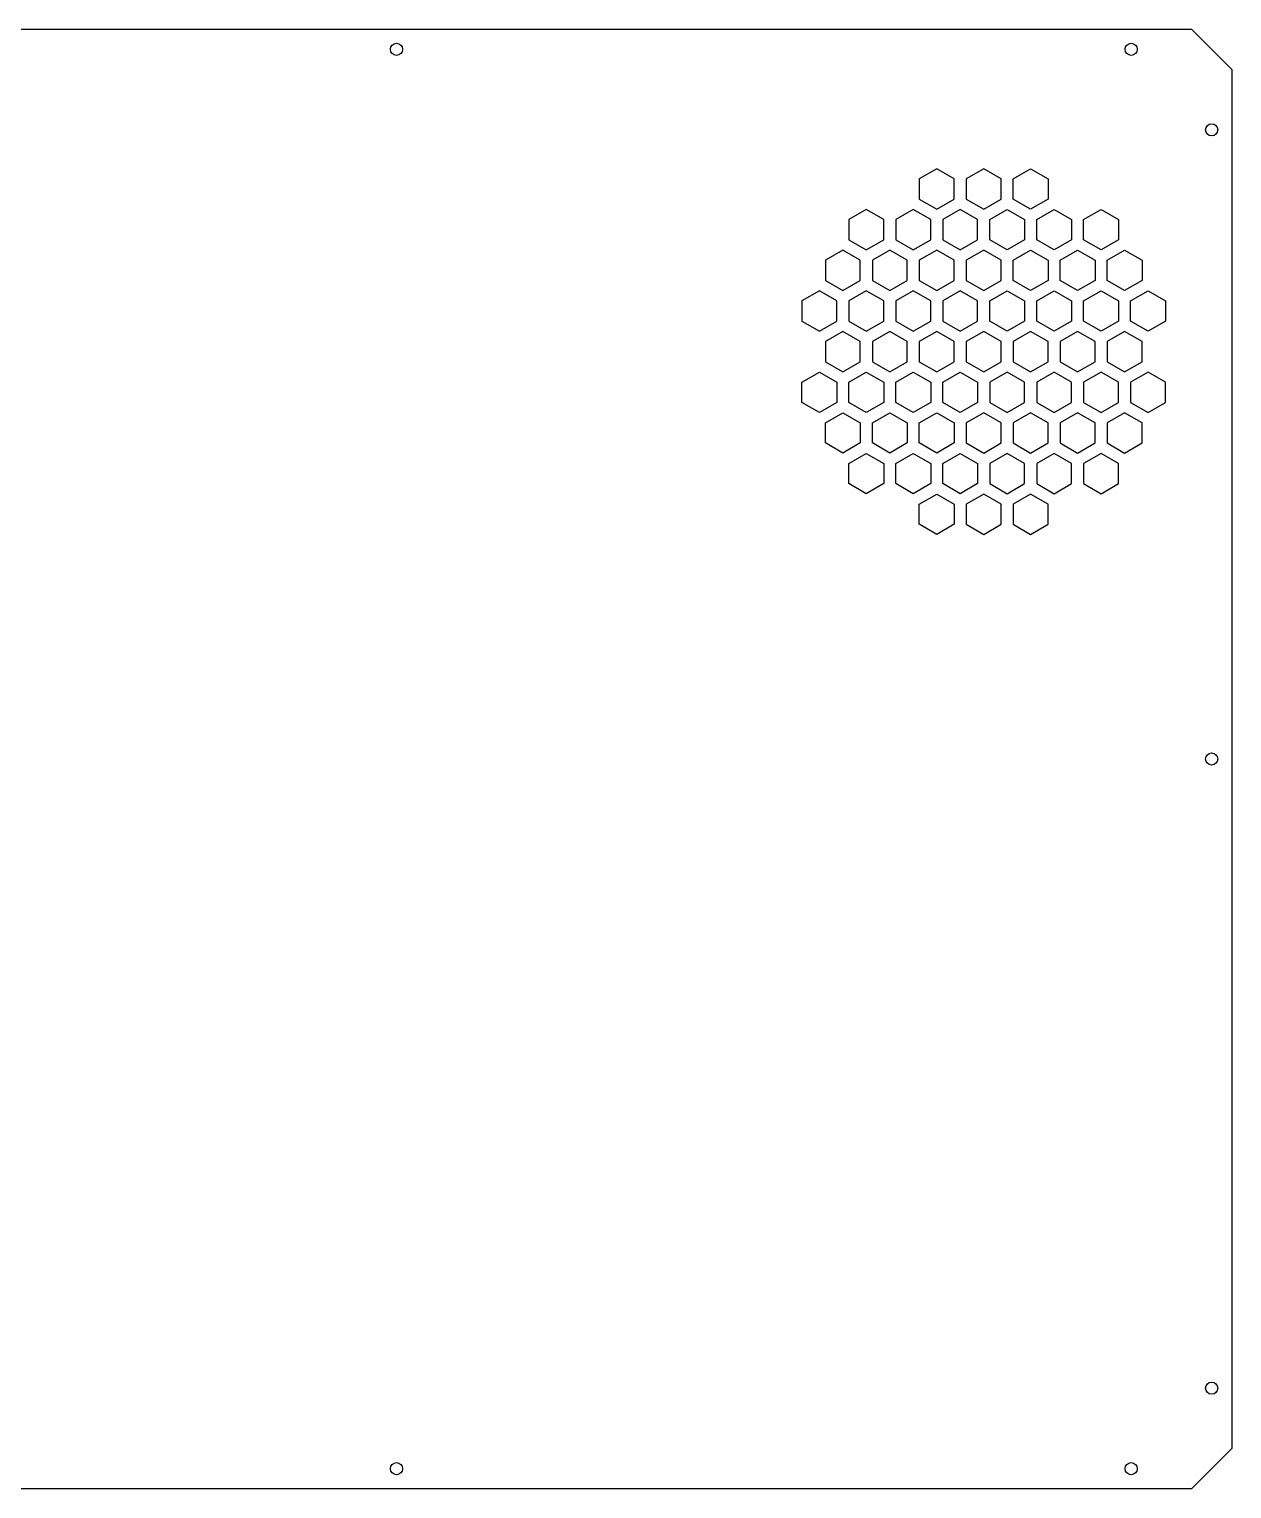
# Model space of a CAD drawing. Header units: millimetres. Extents: x -99 to 498, y -185 to 178.
# Drawn here: x 199.9 to 498.5, y -185 to 177.6 of the extents above; entities that cross this region are included whole.
import ezdxf

# ---------------------------------------------------------------- set-up
doc = ezdxf.new("R2010")
doc.units = ezdxf.units.MM
doc.header["$MEASUREMENT"] = 0
doc.layers.add('layer 1', color=3, linetype='Continuous', lineweight=25)
doc.layers.add('Shape2DView012', color=7, linetype='Continuous')

msp = doc.modelspace()

# ---------------------------------------------------------------- linework, layer by layer
at = {"layer": 'layer 1'}
for centre in [(291.092, 172.6), (473.492, 172.6), (493.492, 152.6), (493.492, -3.7), (493.492, -160), (291.092, -180), (473.492, -180)]:
    msp.add_circle(centre, 1.5, dxfattribs=at)
at = {"layer": 'Shape2DView012'}
for p, q in [((-88.7082, 177.6), (488.492, 177.6)), ((488.492, 177.6), (498.492, 167.6)), ((498.492, 167.6), (498.492, -175)), ((425.232, 142.892), (420.901, 140.392)), ((429.562, 140.392), (425.232, 142.892)), ((436.892, 142.892), (432.562, 140.392)), ((441.222, 140.392), (436.892, 142.892)), ((444.222, 140.392), (448.552, 142.892)), ((448.552, 142.892), (452.882, 140.392)), ((420.901, 140.392), (420.901, 135.392)), ((429.562, 135.392), (429.562, 140.392)), ((432.562, 140.392), (432.562, 135.392)), ((441.222, 135.392), (441.222, 140.392)), ((444.222, 135.392), (444.222, 140.392)), ((452.882, 140.392), (452.882, 135.392)), ((420.901, 135.392), (425.232, 132.892)), ((425.232, 132.892), (429.562, 135.392)), ((432.562, 135.392), (436.892, 132.892)), ((436.892, 132.892), (441.222, 135.392)), ((448.552, 132.892), (444.222, 135.392)), ((452.882, 135.392), (448.552, 132.892)), ((407.741, 132.794), (403.411, 130.294)), ((412.071, 130.294), (407.741, 132.794)), ((419.401, 132.794), (415.071, 130.294)), ((423.732, 130.294), (419.401, 132.794)), ((431.062, 132.794), (426.732, 130.294)), ((435.392, 130.294), (431.062, 132.794)), ((438.392, 130.294), (442.722, 132.794)), ((442.722, 132.794), (447.052, 130.294)), ((450.052, 130.294), (454.382, 132.794)), ((454.382, 132.794), (458.712, 130.294)), ((461.712, 130.294), (466.042, 132.794)), ((466.042, 132.794), (470.373, 130.294)), ((403.411, 130.294), (403.411, 125.294)), ((412.071, 125.294), (412.071, 130.294)), ((415.071, 130.294), (415.071, 125.294)), ((423.732, 125.294), (423.732, 130.294)), ((426.732, 130.294), (426.732, 125.294)), ((435.392, 125.294), (435.392, 130.294)), ((438.392, 125.294), (438.392, 130.294)), ((447.052, 130.294), (447.052, 125.294)), ((450.052, 125.294), (450.052, 130.294)), ((458.712, 130.294), (458.712, 125.294)), ((461.712, 125.294), (461.712, 130.294)), ((470.373, 130.294), (470.373, 125.294)), ((403.411, 125.294), (407.741, 122.794)), ((407.741, 122.794), (412.071, 125.294)), ((415.071, 125.294), (419.401, 122.794)), ((419.401, 122.794), (423.732, 125.294)), ((426.732, 125.294), (431.062, 122.794)), ((431.062, 122.794), (435.392, 125.294)), ((442.722, 122.794), (438.392, 125.294)), ((447.052, 125.294), (442.722, 122.794)), ((454.382, 122.794), (450.052, 125.294)), ((458.712, 125.294), (454.382, 122.794)), ((466.042, 122.794), (461.712, 125.294)), ((470.373, 125.294), (466.042, 122.794)), ((401.911, 122.696), (397.581, 120.196)), ((397.581, 120.196), (397.581, 115.196)), ((406.241, 120.196), (401.911, 122.696)), ((406.241, 115.196), (406.241, 120.196)), ((413.571, 122.696), (409.241, 120.196)), ((409.241, 120.196), (409.241, 115.196)), ((417.901, 120.196), (413.571, 122.696)), ((417.901, 115.196), (417.901, 120.196)), ((425.232, 122.696), (420.901, 120.196)), ((420.901, 120.196), (420.901, 115.196)), ((429.562, 120.196), (425.232, 122.696)), ((429.562, 115.196), (429.562, 120.196)), ((436.892, 122.696), (432.562, 120.196)), ((432.562, 120.196), (432.562, 115.196)), ((441.222, 120.196), (436.892, 122.696)), ((441.222, 115.196), (441.222, 120.196)), ((444.222, 120.196), (448.552, 122.696)), ((444.222, 115.196), (444.222, 120.196)), ((448.552, 122.696), (452.882, 120.196)), ((452.882, 120.196), (452.882, 115.196)), ((455.882, 120.196), (460.212, 122.696)), ((455.882, 115.196), (455.882, 120.196)), ((460.212, 122.696), (464.542, 120.196)), ((464.542, 120.196), (464.542, 115.196)), ((467.542, 120.196), (471.873, 122.696)), ((467.542, 115.196), (467.542, 120.196)), ((471.873, 122.696), (476.203, 120.196)), ((476.203, 120.196), (476.203, 115.196)), ((396.081, 112.598), (391.751, 110.098)), ((400.411, 110.098), (396.081, 112.598)), ((397.581, 115.196), (401.911, 112.696)), ((401.911, 112.696), (406.241, 115.196)), ((407.741, 112.598), (403.411, 110.098)), ((412.071, 110.098), (407.741, 112.598)), ((409.241, 115.196), (413.571, 112.696)), ((413.571, 112.696), (417.901, 115.196)), ((419.401, 112.598), (415.071, 110.098)), ((423.732, 110.098), (419.401, 112.598)), ((420.901, 115.196), (425.232, 112.696)), ((425.232, 112.696), (429.562, 115.196)), ((431.062, 112.598), (426.732, 110.098)), ((435.392, 110.098), (431.062, 112.598)), ((432.562, 115.196), (436.892, 112.696)), ((436.892, 112.696), (441.222, 115.196)), ((438.392, 110.098), (442.722, 112.598)), ((442.722, 112.598), (447.052, 110.098)), ((448.552, 112.696), (444.222, 115.196)), ((452.882, 115.196), (448.552, 112.696)), ((450.052, 110.098), (454.382, 112.598)), ((454.382, 112.598), (458.712, 110.098)), ((460.212, 112.696), (455.882, 115.196)), ((464.542, 115.196), (460.212, 112.696)), ((461.712, 110.098), (466.042, 112.598)), ((466.042, 112.598), (470.373, 110.098)), ((471.873, 112.696), (467.542, 115.196)), ((476.203, 115.196), (471.873, 112.696)), ((473.373, 110.098), (477.703, 112.598)), ((477.703, 112.598), (482.033, 110.098)), ((391.751, 110.098), (391.751, 105.098)), ((400.411, 105.098), (400.411, 110.098)), ((403.411, 110.098), (403.411, 105.098)), ((412.071, 105.098), (412.071, 110.098)), ((415.071, 110.098), (415.071, 105.098)), ((423.732, 105.098), (423.732, 110.098)), ((426.732, 110.098), (426.732, 105.098)), ((435.392, 105.098), (435.392, 110.098)), ((438.392, 105.098), (438.392, 110.098)), ((447.052, 110.098), (447.052, 105.098)), ((450.052, 105.098), (450.052, 110.098)), ((458.712, 110.098), (458.712, 105.098)), ((461.712, 105.098), (461.712, 110.098)), ((470.373, 110.098), (470.373, 105.098)), ((473.373, 105.098), (473.373, 110.098)), ((482.033, 110.098), (482.033, 105.098)), ((391.751, 105.098), (396.081, 102.598)), ((396.081, 102.598), (400.411, 105.098)), ((401.911, 102.5), (397.581, 100)), ((406.241, 100), (401.911, 102.5)), ((403.411, 105.098), (407.741, 102.598)), ((407.741, 102.598), (412.071, 105.098)), ((413.571, 102.5), (409.241, 100)), ((417.901, 100), (413.571, 102.5)), ((415.071, 105.098), (419.401, 102.598)), ((419.401, 102.598), (423.732, 105.098)), ((425.232, 102.5), (420.901, 100)), ((429.562, 100), (425.232, 102.5)), ((426.732, 105.098), (431.062, 102.598)), ((431.062, 102.598), (435.392, 105.098)), ((436.892, 102.5), (432.562, 100)), ((441.222, 100), (436.892, 102.5)), ((442.722, 102.598), (438.392, 105.098)), ((447.052, 105.098), (442.722, 102.598)), ((448.552, 102.5), (444.222, 100)), ((452.882, 100), (448.552, 102.5)), ((454.382, 102.598), (450.052, 105.098)), ((458.712, 105.098), (454.382, 102.598)), ((460.212, 102.5), (455.882, 100)), ((464.542, 100), (460.212, 102.5)), ((466.042, 102.598), (461.712, 105.098)), ((470.373, 105.098), (466.042, 102.598)), ((471.873, 102.5), (467.542, 100)), ((476.203, 100), (471.873, 102.5)), ((477.703, 102.598), (473.373, 105.098)), ((482.033, 105.098), (477.703, 102.598)), ((397.581, 100), (397.581, 95)), ((406.241, 95), (406.241, 100)), ((409.241, 100), (409.241, 95)), ((417.901, 95), (417.901, 100)), ((420.901, 100), (420.901, 95)), ((429.562, 95), (429.562, 100)), ((432.562, 100), (432.562, 95)), ((441.222, 95), (441.222, 100)), ((444.222, 100), (444.222, 95)), ((452.882, 95), (452.882, 100)), ((455.882, 100), (455.882, 95)), ((464.542, 95), (464.542, 100)), ((467.542, 100), (467.542, 95)), ((476.203, 95), (476.203, 100)), ((397.581, 95), (401.911, 92.5)), ((401.911, 92.5), (406.241, 95)), ((409.241, 95), (413.571, 92.5)), ((413.571, 92.5), (417.901, 95)), ((420.901, 95), (425.232, 92.5)), ((425.232, 92.5), (429.562, 95)), ((432.562, 95), (436.892, 92.5)), ((436.892, 92.5), (441.222, 95)), ((444.222, 95), (448.552, 92.5)), ((448.552, 92.5), (452.882, 95)), ((455.882, 95), (460.212, 92.5)), ((460.212, 92.5), (464.542, 95)), ((467.542, 95), (471.873, 92.5)), ((471.873, 92.5), (476.203, 95)), ((391.751, 89.9019), (396.081, 92.4019)), ((396.081, 92.4019), (400.411, 89.9019)), ((403.411, 89.9019), (407.741, 92.4019)), ((407.741, 92.4019), (412.071, 89.9019)), ((415.071, 89.9019), (419.401, 92.4019)), ((419.401, 92.4019), (423.732, 89.9019)), ((426.732, 89.9019), (431.062, 92.4019)), ((431.062, 92.4019), (435.392, 89.9019)), ((442.722, 92.4019), (438.392, 89.9019)), ((447.052, 89.9019), (442.722, 92.4019)), ((454.382, 92.4019), (450.052, 89.9019)), ((458.712, 89.9019), (454.382, 92.4019)), ((466.042, 92.4019), (461.712, 89.9019)), ((470.373, 89.9019), (466.042, 92.4019)), ((477.703, 92.4019), (473.373, 89.9019)), ((482.033, 89.9019), (477.703, 92.4019)), ((391.751, 84.9019), (391.751, 89.9019)), ((400.411, 89.9019), (400.411, 84.9019)), ((403.411, 84.9019), (403.411, 89.9019)), ((412.071, 89.9019), (412.071, 84.9019)), ((415.071, 84.9019), (415.071, 89.9019)), ((423.732, 89.9019), (423.732, 84.9019)), ((426.732, 84.9019), (426.732, 89.9019)), ((435.392, 89.9019), (435.392, 84.9019)), ((438.392, 89.9019), (438.392, 84.9019)), ((447.052, 84.9019), (447.052, 89.9019)), ((450.052, 89.9019), (450.052, 84.9019)), ((458.712, 84.9019), (458.712, 89.9019)), ((461.712, 89.9019), (461.712, 84.9019)), ((470.373, 84.9019), (470.373, 89.9019)), ((473.373, 89.9019), (473.373, 84.9019)), ((482.033, 84.9019), (482.033, 89.9019)), ((396.081, 82.4019), (391.751, 84.9019)), ((400.411, 84.9019), (396.081, 82.4019)), ((407.741, 82.4019), (403.411, 84.9019)), ((412.071, 84.9019), (407.741, 82.4019)), ((419.401, 82.4019), (415.071, 84.9019)), ((423.732, 84.9019), (419.401, 82.4019)), ((431.062, 82.4019), (426.732, 84.9019)), ((435.392, 84.9019), (431.062, 82.4019)), ((438.392, 84.9019), (442.722, 82.4019)), ((442.722, 82.4019), (447.052, 84.9019)), ((450.052, 84.9019), (454.382, 82.4019)), ((454.382, 82.4019), (458.712, 84.9019)), ((461.712, 84.9019), (466.042, 82.4019)), ((466.042, 82.4019), (470.373, 84.9019)), ((473.373, 84.9019), (477.703, 82.4019)), ((477.703, 82.4019), (482.033, 84.9019)), ((397.581, 79.8038), (401.911, 82.3038)), ((397.581, 74.8038), (397.581, 79.8038)), ((401.911, 82.3038), (406.241, 79.8038)), ((406.241, 79.8038), (406.241, 74.8038)), ((409.241, 79.8038), (413.571, 82.3038)), ((409.241, 74.8038), (409.241, 79.8038)), ((413.571, 82.3038), (417.901, 79.8038)), ((417.901, 79.8038), (417.901, 74.8038)), ((420.901, 79.8038), (425.232, 82.3038)), ((420.901, 74.8038), (420.901, 79.8038)), ((425.232, 82.3038), (429.562, 79.8038)), ((429.562, 79.8038), (429.562, 74.8038)), ((436.892, 82.3038), (432.562, 79.8038)), ((432.562, 79.8038), (432.562, 74.8038)), ((441.222, 79.8038), (436.892, 82.3038)), ((441.222, 74.8038), (441.222, 79.8038)), ((448.552, 82.3038), (444.222, 79.8038)), ((444.222, 79.8038), (444.222, 74.8038)), ((452.882, 79.8038), (448.552, 82.3038)), ((452.882, 74.8038), (452.882, 79.8038)), ((460.212, 82.3038), (455.882, 79.8038)), ((455.882, 79.8038), (455.882, 74.8038)), ((464.542, 79.8038), (460.212, 82.3038)), ((464.542, 74.8038), (464.542, 79.8038)), ((471.873, 82.3038), (467.542, 79.8038)), ((467.542, 79.8038), (467.542, 74.8038)), ((476.203, 79.8038), (471.873, 82.3038)), ((476.203, 74.8038), (476.203, 79.8038)), ((401.911, 72.3038), (397.581, 74.8038)), ((406.241, 74.8038), (401.911, 72.3038)), ((413.571, 72.3038), (409.241, 74.8038)), ((417.901, 74.8038), (413.571, 72.3038)), ((425.232, 72.3038), (420.901, 74.8038)), ((429.562, 74.8038), (425.232, 72.3038)), ((432.562, 74.8038), (436.892, 72.3038)), ((436.892, 72.3038), (441.222, 74.8038)), ((444.222, 74.8038), (448.552, 72.3038)), ((448.552, 72.3038), (452.882, 74.8038)), ((455.882, 74.8038), (460.212, 72.3038)), ((460.212, 72.3038), (464.542, 74.8038)), ((467.542, 74.8038), (471.873, 72.3038)), ((471.873, 72.3038), (476.203, 74.8038)), ((403.411, 69.7058), (407.741, 72.2058)), ((403.411, 64.7058), (403.411, 69.7058)), ((407.741, 72.2058), (412.071, 69.7058)), ((412.071, 69.7058), (412.071, 64.7058)), ((415.071, 69.7058), (419.401, 72.2058)), ((415.071, 64.7058), (415.071, 69.7058)), ((419.401, 72.2058), (423.732, 69.7058)), ((423.732, 69.7058), (423.732, 64.7058)), ((426.732, 69.7058), (431.062, 72.2058)), ((426.732, 64.7058), (426.732, 69.7058)), ((431.062, 72.2058), (435.392, 69.7058)), ((435.392, 69.7058), (435.392, 64.7058)), ((442.722, 72.2058), (438.392, 69.7058)), ((438.392, 69.7058), (438.392, 64.7058)), ((447.052, 69.7058), (442.722, 72.2058)), ((447.052, 64.7058), (447.052, 69.7058)), ((454.382, 72.2058), (450.052, 69.7058)), ((450.052, 69.7058), (450.052, 64.7058)), ((458.712, 69.7058), (454.382, 72.2058)), ((458.712, 64.7058), (458.712, 69.7058)), ((466.042, 72.2058), (461.712, 69.7058)), ((461.712, 69.7058), (461.712, 64.7058)), ((470.373, 69.7058), (466.042, 72.2058)), ((470.373, 64.7058), (470.373, 69.7058)), ((407.741, 62.2058), (403.411, 64.7058)), ((412.071, 64.7058), (407.741, 62.2058)), ((419.401, 62.2058), (415.071, 64.7058)), ((423.732, 64.7058), (419.401, 62.2058)), ((420.901, 59.6077), (425.232, 62.1077)), ((425.232, 62.1077), (429.562, 59.6077)), ((431.062, 62.2058), (426.732, 64.7058)), ((435.392, 64.7058), (431.062, 62.2058)), ((436.892, 62.1077), (432.562, 59.6077)), ((441.222, 59.6077), (436.892, 62.1077)), ((438.392, 64.7058), (442.722, 62.2058)), ((442.722, 62.2058), (447.052, 64.7058)), ((448.552, 62.1077), (444.222, 59.6077)), ((452.882, 59.6077), (448.552, 62.1077)), ((450.052, 64.7058), (454.382, 62.2058)), ((454.382, 62.2058), (458.712, 64.7058)), ((461.712, 64.7058), (466.042, 62.2058)), ((466.042, 62.2058), (470.373, 64.7058)), ((420.901, 54.6077), (420.901, 59.6077)), ((429.562, 59.6077), (429.562, 54.6077)), ((432.562, 59.6077), (432.562, 54.6077)), ((441.222, 54.6077), (441.222, 59.6077)), ((444.222, 59.6077), (444.222, 54.6077)), ((452.882, 54.6077), (452.882, 59.6077)), ((425.232, 52.1077), (420.901, 54.6077)), ((429.562, 54.6077), (425.232, 52.1077)), ((432.562, 54.6077), (436.892, 52.1077)), ((436.892, 52.1077), (441.222, 54.6077)), ((444.222, 54.6077), (448.552, 52.1077)), ((448.552, 52.1077), (452.882, 54.6077)), ((498.492, -175), (488.492, -185)), ((488.492, -185), (-88.7082, -185))]:
    msp.add_line(p, q, dxfattribs=at)

doc.saveas('drawing.dxf')
